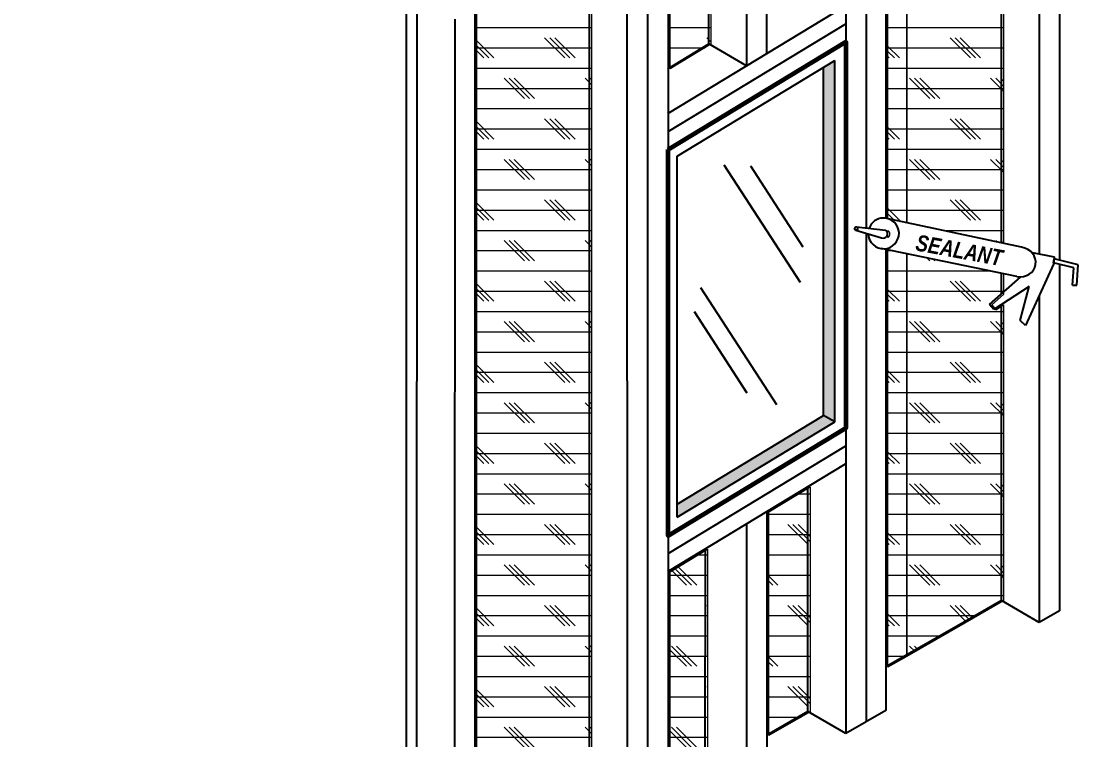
# Model space of a CAD drawing. Header units: inches. Extents: x -22 to 84, y -21 to 19.
# Drawn here: x 41.24 to 47.86, y 7.06 to 11.48 of the extents above; entities that cross this region are included whole.
import ezdxf

# ---------------------------------------------------------------- set-up
doc = ezdxf.new("R2010")
doc.units = ezdxf.units.IN
doc.header["$MEASUREMENT"] = 0
for name, color, linetype, lineweight in [('.ATI-HATCH', 7, 'Continuous', 0), ('G-ANNO-TTLB', 7, 'Continuous', 0), ('T', 7, 'Continuous', 0), ('TYVEK', 7, 'Continuous', 0), ('X-REF - TRACED', 7, 'Continuous', 0)]:
    doc.layers.add(name, color=color, linetype=linetype, lineweight=lineweight)

# ---------------------------------------------------------------- blocks, each defined once
blk = doc.blocks.new('Block_282')
at = {"layer": '.ATI-HATCH'}
for points, knots in [([(46.6969, 10.2432), (46.6969, 10.2432), (47.293, 10.1153), (47.293, 10.1153), (47.293, 10.1153), (47.2954, 13.6972), (47.2954, 13.6972), (47.2954, 13.6972), (46.699, 13.3551), (46.699, 13.3551), (46.699, 13.3551), (46.6969, 10.2432), (46.6969, 10.2432)], [0, 0, 0, 0, 1, 1, 1, 2, 2, 2, 3, 3, 3, 4, 4, 4, 4]), ([(45.4884, 11.3426), (45.4884, 11.3426), (45.489, 12.6612), (45.489, 12.6612), (45.489, 12.6612), (45.0052, 12.3837), (45.0052, 12.3837), (45.0052, 12.3837), (45.2384, 12.2487), (45.2384, 12.2487), (45.2384, 12.2487), (45.2384, 11.1911), (45.2384, 11.1911), (45.2384, 11.1911), (45.4884, 11.3426), (45.4884, 11.3426)], [0, 0, 0, 0, 1, 1, 1, 2, 2, 2, 3, 3, 3, 4, 4, 4, 5, 5, 5, 5]), ([(44.7522, 12.2386), (44.7522, 12.2386), (43.8148, 11.701), (43.8148, 11.701), (43.8148, 11.701), (44.0481, 11.566), (44.0481, 11.566), (44.0481, 11.566), (44.0455, 11.5645), (44.0455, 11.5645), (44.0455, 11.5645), (44.0455, 6.0486), (44.0455, 6.0486), (44.0455, 6.0486), (44.642, 6.3906), (44.642, 6.3906), (44.642, 6.3906), (44.7522, 6.4539), (44.7522, 6.4539), (44.7522, 6.4539), (44.7522, 12.2386), (44.7522, 12.2386)], [0, 0, 0, 0, 1, 1, 1, 2, 2, 2, 3, 3, 3, 4, 4, 4, 5, 5, 5, 6, 6, 6, 7, 7, 7, 7]), ([(47.2929, 9.736), (47.2929, 9.736), (47.2457, 9.7057), (47.2457, 9.7057), (47.2457, 9.7057), (47.2203, 9.7349), (47.2203, 9.7349), (47.2203, 9.7349), (47.2929, 9.7993), (47.2929, 9.7993), (47.2929, 9.7993), (47.2929, 9.9271), (47.2929, 9.9271), (47.2929, 9.9271), (46.6967, 10.0503), (46.6967, 10.0503), (46.6967, 10.0503), (46.6964, 9.5572), (46.6964, 9.5572), (46.6964, 9.5572), (46.6964, 7.5689), (46.6964, 7.5689), (46.6964, 7.5689), (47.0547, 7.7744), (47.0547, 7.7744), (47.0547, 7.7744), (47.2929, 7.911), (47.2929, 7.911), (47.2929, 7.911), (47.2929, 9.736), (47.2929, 9.736)], [0, 0, 0, 0, 1, 1, 1, 2, 2, 2, 3, 3, 3, 4, 4, 4, 5, 5, 5, 6, 6, 6, 7, 7, 7, 8, 8, 8, 9, 9, 9, 10, 10, 10, 10]), ([(45.8455, 8.4589), (45.8455, 8.4589), (45.8455, 7.0809), (45.8455, 7.0809), (45.8455, 7.0809), (46.0999, 7.2268), (46.0999, 7.2268), (46.0999, 7.2268), (46.0999, 8.6131), (46.0999, 8.6131), (46.0999, 8.6131), (45.8455, 8.4589), (45.8455, 8.4589)], [0, 0, 0, 0, 1, 1, 1, 2, 2, 2, 3, 3, 3, 4, 4, 4, 4]), ([(45.4671, 6.8639), (45.4671, 6.8639), (45.4677, 8.2299), (45.4677, 8.2299), (45.4677, 8.2299), (45.2384, 8.091), (45.2384, 8.091), (45.2384, 8.091), (45.2384, 6.7327), (45.2384, 6.7327), (45.2384, 6.7327), (45.4671, 6.8639), (45.4671, 6.8639)], [0, 0, 0, 0, 1, 1, 1, 2, 2, 2, 3, 3, 3, 4, 4, 4, 4])]:
    blk.add_open_spline(points, degree=3, knots=knots, dxfattribs=at)
at = {"layer": '.ATI-HATCH', "color": 243, "lineweight": 0, "true_color": 0xcc667f}
for points in [[(44.0455, 11.4451), (44.0455, 11.4451), (44.7522, 11.4451), (44.7522, 11.4451)], [(45.2384, 11.4451), (45.2384, 11.4451), (45.4885, 11.4451), (45.4885, 11.4451)], [(46.6977, 11.4451), (46.6977, 11.4451), (47.2939, 11.4451), (47.2939, 11.4451)], [(44.1511, 11.2576), (44.1511, 11.2576), (44.0455, 11.3632), (44.0455, 11.3632)], [(44.1199, 11.2576), (44.1199, 11.2576), (44.0455, 11.332), (44.0455, 11.332)], [(44.5886, 11.2576), (44.5886, 11.2576), (44.4636, 11.3826), (44.4636, 11.3826)], [(44.6199, 11.2576), (44.6199, 11.2576), (44.4949, 11.3826), (44.4949, 11.3826)], [(44.6511, 11.2576), (44.6511, 11.2576), (44.5261, 11.3826), (44.5261, 11.3826)], [(45.4885, 11.3578), (45.4885, 11.3578), (45.4636, 11.3826), (45.4636, 11.3826)], [(47.0886, 11.2576), (47.0886, 11.2576), (46.9636, 11.3826), (46.9636, 11.3826)], [(47.1199, 11.2576), (47.1199, 11.2576), (46.9949, 11.3826), (46.9949, 11.3826)], [(47.1511, 11.2576), (47.1511, 11.2576), (47.0261, 11.3826), (47.0261, 11.3826)], [(44.0455, 11.3201), (44.0455, 11.3201), (44.7522, 11.3201), (44.7522, 11.3201)], [(44.0886, 11.2576), (44.0886, 11.2576), (44.0455, 11.3007), (44.0455, 11.3007)], [(45.2384, 11.3201), (45.2384, 11.3201), (45.4513, 11.3201), (45.4513, 11.3201)], [(46.6976, 11.3201), (46.6976, 11.3201), (47.2938, 11.3201), (47.2938, 11.3201)], [(44.0455, 11.1951), (44.0455, 11.1951), (44.7522, 11.1951), (44.7522, 11.1951)], [(45.2384, 11.1951), (45.2384, 11.1951), (45.2451, 11.1951), (45.2451, 11.1951)], [(46.6975, 11.1951), (46.6975, 11.1951), (47.2937, 11.1951), (47.2937, 11.1951)], [(44.3386, 11.0076), (44.3386, 11.0076), (44.2136, 11.1326), (44.2136, 11.1326)], [(44.3699, 11.0076), (44.3699, 11.0076), (44.2449, 11.1326), (44.2449, 11.1326)], [(44.4011, 11.0076), (44.4011, 11.0076), (44.2761, 11.1326), (44.2761, 11.1326)], [(44.7522, 11.094), (44.7522, 11.094), (44.7136, 11.1326), (44.7136, 11.1326)], [(44.7522, 11.1252), (44.7522, 11.1252), (44.7449, 11.1326), (44.7449, 11.1326)], [(46.8386, 11.0076), (46.8386, 11.0076), (46.7136, 11.1326), (46.7136, 11.1326)], [(46.8699, 11.0076), (46.8699, 11.0076), (46.7449, 11.1326), (46.7449, 11.1326)], [(46.9011, 11.0076), (46.9011, 11.0076), (46.7761, 11.1326), (46.7761, 11.1326)], [(47.2936, 11.0526), (47.2936, 11.0526), (47.2136, 11.1326), (47.2136, 11.1326)], [(47.2937, 11.0838), (47.2937, 11.0838), (47.2449, 11.1326), (47.2449, 11.1326)], [(47.2937, 11.115), (47.2937, 11.115), (47.2761, 11.1326), (47.2761, 11.1326)], [(44.0455, 11.0701), (44.0455, 11.0701), (44.7522, 11.0701), (44.7522, 11.0701)], [(46.6974, 11.0701), (46.6974, 11.0701), (47.2937, 11.0701), (47.2937, 11.0701)], [(44.0455, 10.9451), (44.0455, 10.9451), (44.7522, 10.9451), (44.7522, 10.9451)], [(46.6973, 10.9451), (46.6973, 10.9451), (47.2936, 10.9451), (47.2936, 10.9451)], [(44.1511, 10.7576), (44.1511, 10.7576), (44.0455, 10.8632), (44.0455, 10.8632)], [(44.5886, 10.7576), (44.5886, 10.7576), (44.4636, 10.8826), (44.4636, 10.8826)], [(44.6199, 10.7576), (44.6199, 10.7576), (44.4949, 10.8826), (44.4949, 10.8826)], [(44.6511, 10.7576), (44.6511, 10.7576), (44.5261, 10.8826), (44.5261, 10.8826)], [(47.0886, 10.7576), (47.0886, 10.7576), (46.9636, 10.8826), (46.9636, 10.8826)], [(47.1199, 10.7576), (47.1199, 10.7576), (46.9949, 10.8826), (46.9949, 10.8826)], [(47.1511, 10.7576), (47.1511, 10.7576), (47.0261, 10.8826), (47.0261, 10.8826)], [(44.1199, 10.7576), (44.1199, 10.7576), (44.0455, 10.832), (44.0455, 10.832)], [(44.0455, 10.8201), (44.0455, 10.8201), (44.7522, 10.8201), (44.7522, 10.8201)], [(44.0886, 10.7576), (44.0886, 10.7576), (44.0455, 10.8007), (44.0455, 10.8007)], [(46.6973, 10.8201), (46.6973, 10.8201), (47.2935, 10.8201), (47.2935, 10.8201)], [(44.0455, 10.6951), (44.0455, 10.6951), (44.7522, 10.6951), (44.7522, 10.6951)], [(46.6972, 10.6951), (46.6972, 10.6951), (47.2934, 10.6951), (47.2934, 10.6951)], [(44.3386, 10.5076), (44.3386, 10.5076), (44.2136, 10.6326), (44.2136, 10.6326)], [(44.3699, 10.5076), (44.3699, 10.5076), (44.2449, 10.6326), (44.2449, 10.6326)], [(44.4011, 10.5076), (44.4011, 10.5076), (44.2761, 10.6326), (44.2761, 10.6326)], [(44.7522, 10.594), (44.7522, 10.594), (44.7136, 10.6326), (44.7136, 10.6326)], [(44.7522, 10.6252), (44.7522, 10.6252), (44.7449, 10.6326), (44.7449, 10.6326)], [(46.8386, 10.5076), (46.8386, 10.5076), (46.7136, 10.6326), (46.7136, 10.6326)], [(46.8699, 10.5076), (46.8699, 10.5076), (46.7449, 10.6326), (46.7449, 10.6326)], [(46.9011, 10.5076), (46.9011, 10.5076), (46.7761, 10.6326), (46.7761, 10.6326)], [(47.2933, 10.5529), (47.2933, 10.5529), (47.2136, 10.6326), (47.2136, 10.6326)], [(47.2933, 10.5841), (47.2933, 10.5841), (47.2449, 10.6326), (47.2449, 10.6326)], [(47.2933, 10.6154), (47.2933, 10.6154), (47.2761, 10.6326), (47.2761, 10.6326)], [(44.0455, 10.5701), (44.0455, 10.5701), (44.7522, 10.5701), (44.7522, 10.5701)], [(46.6971, 10.5701), (46.6971, 10.5701), (47.2933, 10.5701), (47.2933, 10.5701)], [(44.0455, 10.4451), (44.0455, 10.4451), (44.7522, 10.4451), (44.7522, 10.4451)], [(46.697, 10.4451), (46.697, 10.4451), (47.2932, 10.4451), (47.2932, 10.4451)], [(44.1511, 10.2576), (44.1511, 10.2576), (44.0455, 10.3632), (44.0455, 10.3632)], [(44.1199, 10.2576), (44.1199, 10.2576), (44.0455, 10.332), (44.0455, 10.332)], [(44.5886, 10.2576), (44.5886, 10.2576), (44.4636, 10.3826), (44.4636, 10.3826)], [(44.6199, 10.2576), (44.6199, 10.2576), (44.4949, 10.3826), (44.4949, 10.3826)], [(44.6511, 10.2576), (44.6511, 10.2576), (44.5261, 10.3826), (44.5261, 10.3826)], [(47.0886, 10.2576), (47.0886, 10.2576), (46.9636, 10.3826), (46.9636, 10.3826)], [(47.1199, 10.2576), (47.1199, 10.2576), (46.9949, 10.3826), (46.9949, 10.3826)], [(47.1511, 10.2576), (47.1511, 10.2576), (47.0261, 10.3826), (47.0261, 10.3826)], [(44.0455, 10.3201), (44.0455, 10.3201), (44.7522, 10.3201), (44.7522, 10.3201)], [(44.0886, 10.2576), (44.0886, 10.2576), (44.0455, 10.3007), (44.0455, 10.3007)], [(46.6969, 10.3201), (46.6969, 10.3201), (47.2931, 10.3201), (47.2931, 10.3201)], [(44.0455, 10.1951), (44.0455, 10.1951), (44.7522, 10.1951), (44.7522, 10.1951)], [(44.3386, 10.0076), (44.3386, 10.0076), (44.2136, 10.1326), (44.2136, 10.1326)], [(44.3699, 10.0076), (44.3699, 10.0076), (44.2449, 10.1326), (44.2449, 10.1326)], [(44.4011, 10.0076), (44.4011, 10.0076), (44.2761, 10.1326), (44.2761, 10.1326)], [(44.7522, 10.094), (44.7522, 10.094), (44.7136, 10.1326), (44.7136, 10.1326)], [(44.7522, 10.1252), (44.7522, 10.1252), (44.7449, 10.1326), (44.7449, 10.1326)], [(46.9212, 10.1951), (46.9212, 10.1951), (47.2931, 10.1951), (47.2931, 10.1951)], [(47.2139, 10.1323), (47.2139, 10.1323), (47.2136, 10.1326), (47.2136, 10.1326)], [(47.2537, 10.1237), (47.2537, 10.1237), (47.2449, 10.1326), (47.2449, 10.1326)], [(47.293, 10.1157), (47.293, 10.1157), (47.2761, 10.1326), (47.2761, 10.1326)], [(44.0455, 10.0701), (44.0455, 10.0701), (44.7522, 10.0701), (44.7522, 10.0701)], [(46.8386, 10.0076), (46.8386, 10.0076), (46.8217, 10.0245), (46.8217, 10.0245)], [(46.8699, 10.0076), (46.8699, 10.0076), (46.8611, 10.0163), (46.8611, 10.0163)], [(46.9011, 10.0076), (46.9011, 10.0076), (46.9005, 10.0082), (46.9005, 10.0082)], [(44.0455, 9.9451), (44.0455, 9.9451), (44.7522, 9.9451), (44.7522, 9.9451)], [(46.6967, 9.9451), (46.6967, 9.9451), (47.2058, 9.9451), (47.2058, 9.9451)], [(44.5886, 9.7576), (44.5886, 9.7576), (44.4636, 9.8826), (44.4636, 9.8826)], [(44.6199, 9.7576), (44.6199, 9.7576), (44.4949, 9.8826), (44.4949, 9.8826)], [(44.6511, 9.7576), (44.6511, 9.7576), (44.5261, 9.8826), (44.5261, 9.8826)], [(47.0886, 9.7576), (47.0886, 9.7576), (46.9636, 9.8826), (46.9636, 9.8826)], [(47.1199, 9.7576), (47.1199, 9.7576), (46.9949, 9.8826), (46.9949, 9.8826)], [(47.1511, 9.7576), (47.1511, 9.7576), (47.0261, 9.8826), (47.0261, 9.8826)], [(44.1511, 9.7576), (44.1511, 9.7576), (44.0455, 9.8632), (44.0455, 9.8632)], [(44.1199, 9.7576), (44.1199, 9.7576), (44.0455, 9.832), (44.0455, 9.832)], [(44.0455, 9.8201), (44.0455, 9.8201), (44.7522, 9.8201), (44.7522, 9.8201)], [(46.6966, 9.8201), (46.6966, 9.8201), (47.2929, 9.8201), (47.2929, 9.8201)], [(44.0886, 9.7576), (44.0886, 9.7576), (44.0455, 9.8007), (44.0455, 9.8007)], [(44.0455, 9.6951), (44.0455, 9.6951), (44.7522, 9.6951), (44.7522, 9.6951)], [(46.6965, 9.6951), (46.6965, 9.6951), (47.2929, 9.6951), (47.2929, 9.6951)], [(44.3386, 9.5076), (44.3386, 9.5076), (44.2136, 9.6326), (44.2136, 9.6326)], [(44.3699, 9.5076), (44.3699, 9.5076), (44.2449, 9.6326), (44.2449, 9.6326)], [(44.4011, 9.5076), (44.4011, 9.5076), (44.2761, 9.6326), (44.2761, 9.6326)], [(44.7522, 9.594), (44.7522, 9.594), (44.7136, 9.6326), (44.7136, 9.6326)], [(44.7522, 9.6252), (44.7522, 9.6252), (44.7449, 9.6326), (44.7449, 9.6326)], [(46.8386, 9.5076), (46.8386, 9.5076), (46.7136, 9.6326), (46.7136, 9.6326)], [(46.8699, 9.5076), (46.8699, 9.5076), (46.7449, 9.6326), (46.7449, 9.6326)], [(46.9011, 9.5076), (46.9011, 9.5076), (46.7761, 9.6326), (46.7761, 9.6326)], [(47.2929, 9.5534), (47.2929, 9.5534), (47.2136, 9.6326), (47.2136, 9.6326)], [(47.2929, 9.5846), (47.2929, 9.5846), (47.2449, 9.6326), (47.2449, 9.6326)], [(47.2929, 9.6159), (47.2929, 9.6159), (47.2761, 9.6326), (47.2761, 9.6326)], [(44.0455, 9.5701), (44.0455, 9.5701), (44.7522, 9.5701), (44.7522, 9.5701)], [(46.6964, 9.5701), (46.6964, 9.5701), (47.2929, 9.5701), (47.2929, 9.5701)], [(44.0455, 9.4451), (44.0455, 9.4451), (44.7522, 9.4451), (44.7522, 9.4451)], [(46.6964, 9.4451), (46.6964, 9.4451), (47.2929, 9.4451), (47.2929, 9.4451)], [(44.1511, 9.2576), (44.1511, 9.2576), (44.0455, 9.3632), (44.0455, 9.3632)], [(44.5886, 9.2576), (44.5886, 9.2576), (44.4636, 9.3826), (44.4636, 9.3826)], [(44.6199, 9.2576), (44.6199, 9.2576), (44.4949, 9.3826), (44.4949, 9.3826)], [(44.6511, 9.2576), (44.6511, 9.2576), (44.5261, 9.3826), (44.5261, 9.3826)], [(47.0886, 9.2576), (47.0886, 9.2576), (46.9636, 9.3826), (46.9636, 9.3826)], [(47.1199, 9.2576), (47.1199, 9.2576), (46.9949, 9.3826), (46.9949, 9.3826)], [(47.1511, 9.2576), (47.1511, 9.2576), (47.0261, 9.3826), (47.0261, 9.3826)], [(44.1199, 9.2576), (44.1199, 9.2576), (44.0455, 9.332), (44.0455, 9.332)], [(44.0455, 9.3201), (44.0455, 9.3201), (44.7522, 9.3201), (44.7522, 9.3201)], [(44.0886, 9.2576), (44.0886, 9.2576), (44.0455, 9.3007), (44.0455, 9.3007)], [(46.6964, 9.3201), (46.6964, 9.3201), (47.2929, 9.3201), (47.2929, 9.3201)], [(44.0455, 9.1951), (44.0455, 9.1951), (44.7522, 9.1951), (44.7522, 9.1951)], [(46.6964, 9.1951), (46.6964, 9.1951), (47.2929, 9.1951), (47.2929, 9.1951)], [(44.3386, 9.0076), (44.3386, 9.0076), (44.2136, 9.1326), (44.2136, 9.1326)], [(44.3699, 9.0076), (44.3699, 9.0076), (44.2449, 9.1326), (44.2449, 9.1326)], [(44.4011, 9.0076), (44.4011, 9.0076), (44.2761, 9.1326), (44.2761, 9.1326)], [(44.7522, 9.094), (44.7522, 9.094), (44.7136, 9.1326), (44.7136, 9.1326)], [(44.7522, 9.1252), (44.7522, 9.1252), (44.7449, 9.1326), (44.7449, 9.1326)], [(46.8386, 9.0076), (46.8386, 9.0076), (46.7136, 9.1326), (46.7136, 9.1326)], [(46.8699, 9.0076), (46.8699, 9.0076), (46.7449, 9.1326), (46.7449, 9.1326)], [(46.9011, 9.0076), (46.9011, 9.0076), (46.7761, 9.1326), (46.7761, 9.1326)], [(47.2929, 9.0534), (47.2929, 9.0534), (47.2136, 9.1326), (47.2136, 9.1326)], [(47.2929, 9.0846), (47.2929, 9.0846), (47.2449, 9.1326), (47.2449, 9.1326)], [(47.2929, 9.1159), (47.2929, 9.1159), (47.2761, 9.1326), (47.2761, 9.1326)], [(44.0455, 9.0701), (44.0455, 9.0701), (44.7522, 9.0701), (44.7522, 9.0701)], [(46.6964, 9.0701), (46.6964, 9.0701), (47.2929, 9.0701), (47.2929, 9.0701)], [(44.0455, 8.9451), (44.0455, 8.9451), (44.7522, 8.9451), (44.7522, 8.9451)], [(46.6964, 8.9451), (46.6964, 8.9451), (47.2929, 8.9451), (47.2929, 8.9451)], [(44.5886, 8.7576), (44.5886, 8.7576), (44.4636, 8.8826), (44.4636, 8.8826)], [(44.6199, 8.7576), (44.6199, 8.7576), (44.4949, 8.8826), (44.4949, 8.8826)], [(44.6511, 8.7576), (44.6511, 8.7576), (44.5261, 8.8826), (44.5261, 8.8826)], [(47.0886, 8.7576), (47.0886, 8.7576), (46.9636, 8.8826), (46.9636, 8.8826)], [(47.1199, 8.7576), (47.1199, 8.7576), (46.9949, 8.8826), (46.9949, 8.8826)], [(47.1511, 8.7576), (47.1511, 8.7576), (47.0261, 8.8826), (47.0261, 8.8826)], [(44.1511, 8.7576), (44.1511, 8.7576), (44.0455, 8.8632), (44.0455, 8.8632)], [(44.1199, 8.7576), (44.1199, 8.7576), (44.0455, 8.832), (44.0455, 8.832)], [(44.0455, 8.8201), (44.0455, 8.8201), (44.7522, 8.8201), (44.7522, 8.8201)], [(46.6964, 8.8201), (46.6964, 8.8201), (47.2929, 8.8201), (47.2929, 8.8201)], [(44.0886, 8.7576), (44.0886, 8.7576), (44.0455, 8.8007), (44.0455, 8.8007)], [(44.0455, 8.6951), (44.0455, 8.6951), (44.7522, 8.6951), (44.7522, 8.6951)], [(46.6964, 8.6951), (46.6964, 8.6951), (47.2929, 8.6951), (47.2929, 8.6951)], [(44.3386, 8.5076), (44.3386, 8.5076), (44.2136, 8.6326), (44.2136, 8.6326)], [(44.3699, 8.5076), (44.3699, 8.5076), (44.2449, 8.6326), (44.2449, 8.6326)], [(44.4011, 8.5076), (44.4011, 8.5076), (44.2761, 8.6326), (44.2761, 8.6326)], [(44.7522, 8.594), (44.7522, 8.594), (44.7136, 8.6326), (44.7136, 8.6326)], [(44.7522, 8.6252), (44.7522, 8.6252), (44.7449, 8.6326), (44.7449, 8.6326)], [(46.8386, 8.5076), (46.8386, 8.5076), (46.7136, 8.6326), (46.7136, 8.6326)], [(46.8699, 8.5076), (46.8699, 8.5076), (46.7449, 8.6326), (46.7449, 8.6326)], [(46.9011, 8.5076), (46.9011, 8.5076), (46.7761, 8.6326), (46.7761, 8.6326)], [(47.2929, 8.5534), (47.2929, 8.5534), (47.2136, 8.6326), (47.2136, 8.6326)], [(47.2929, 8.5846), (47.2929, 8.5846), (47.2449, 8.6326), (47.2449, 8.6326)], [(47.2929, 8.6159), (47.2929, 8.6159), (47.2761, 8.6326), (47.2761, 8.6326)], [(44.0455, 8.5701), (44.0455, 8.5701), (44.7522, 8.5701), (44.7522, 8.5701)], [(46.029, 8.5701), (46.029, 8.5701), (46.0999, 8.5701), (46.0999, 8.5701)], [(46.6964, 8.5701), (46.6964, 8.5701), (47.2929, 8.5701), (47.2929, 8.5701)], [(44.0455, 8.4451), (44.0455, 8.4451), (44.7522, 8.4451), (44.7522, 8.4451)], [(45.8455, 8.4451), (45.8455, 8.4451), (46.0999, 8.4451), (46.0999, 8.4451)], [(46.6964, 8.4451), (46.6964, 8.4451), (47.2929, 8.4451), (47.2929, 8.4451)], [(44.1511, 8.2576), (44.1511, 8.2576), (44.0455, 8.3632), (44.0455, 8.3632)], [(44.5886, 8.2576), (44.5886, 8.2576), (44.4636, 8.3826), (44.4636, 8.3826)], [(44.6199, 8.2576), (44.6199, 8.2576), (44.4949, 8.3826), (44.4949, 8.3826)], [(44.6511, 8.2576), (44.6511, 8.2576), (44.5261, 8.3826), (44.5261, 8.3826)], [(46.0886, 8.2576), (46.0886, 8.2576), (45.9636, 8.3826), (45.9636, 8.3826)], [(46.0999, 8.2775), (46.0999, 8.2775), (45.9949, 8.3826), (45.9949, 8.3826)], [(46.0999, 8.3088), (46.0999, 8.3088), (46.0261, 8.3826), (46.0261, 8.3826)], [(47.0886, 8.2576), (47.0886, 8.2576), (46.9636, 8.3826), (46.9636, 8.3826)], [(47.1199, 8.2576), (47.1199, 8.2576), (46.9949, 8.3826), (46.9949, 8.3826)], [(47.1511, 8.2576), (47.1511, 8.2576), (47.0261, 8.3826), (47.0261, 8.3826)], [(44.1199, 8.2576), (44.1199, 8.2576), (44.0455, 8.332), (44.0455, 8.332)], [(44.0455, 8.3201), (44.0455, 8.3201), (44.7522, 8.3201), (44.7522, 8.3201)], [(44.0886, 8.2576), (44.0886, 8.2576), (44.0455, 8.3007), (44.0455, 8.3007)], [(45.8455, 8.3201), (45.8455, 8.3201), (46.0999, 8.3201), (46.0999, 8.3201)], [(46.6964, 8.3201), (46.6964, 8.3201), (47.2929, 8.3201), (47.2929, 8.3201)], [(44.0455, 8.1951), (44.0455, 8.1951), (44.7522, 8.1951), (44.7522, 8.1951)], [(45.4102, 8.1951), (45.4102, 8.1951), (45.4677, 8.1951), (45.4677, 8.1951)], [(45.8455, 8.1951), (45.8455, 8.1951), (46.0999, 8.1951), (46.0999, 8.1951)], [(46.6964, 8.1951), (46.6964, 8.1951), (47.2929, 8.1951), (47.2929, 8.1951)], [(44.3386, 8.0076), (44.3386, 8.0076), (44.2136, 8.1326), (44.2136, 8.1326)], [(44.3699, 8.0076), (44.3699, 8.0076), (44.2449, 8.1326), (44.2449, 8.1326)], [(44.4011, 8.0076), (44.4011, 8.0076), (44.2761, 8.1326), (44.2761, 8.1326)], [(44.7522, 8.094), (44.7522, 8.094), (44.7136, 8.1326), (44.7136, 8.1326)], [(44.7522, 8.1252), (44.7522, 8.1252), (44.7449, 8.1326), (44.7449, 8.1326)], [(45.3386, 8.0076), (45.3386, 8.0076), (45.2489, 8.0973), (45.2489, 8.0973)], [(45.3699, 8.0076), (45.3699, 8.0076), (45.2684, 8.1091), (45.2684, 8.1091)], [(45.4011, 8.0076), (45.4011, 8.0076), (45.2878, 8.1209), (45.2878, 8.1209)], [(46.8386, 8.0076), (46.8386, 8.0076), (46.7136, 8.1326), (46.7136, 8.1326)], [(46.8699, 8.0076), (46.8699, 8.0076), (46.7449, 8.1326), (46.7449, 8.1326)], [(46.9011, 8.0076), (46.9011, 8.0076), (46.7761, 8.1326), (46.7761, 8.1326)], [(47.2929, 8.0534), (47.2929, 8.0534), (47.2136, 8.1326), (47.2136, 8.1326)], [(47.2929, 8.0846), (47.2929, 8.0846), (47.2449, 8.1326), (47.2449, 8.1326)], [(47.2929, 8.1159), (47.2929, 8.1159), (47.2761, 8.1326), (47.2761, 8.1326)], [(44.0455, 8.0701), (44.0455, 8.0701), (44.7522, 8.0701), (44.7522, 8.0701)], [(45.2384, 8.0701), (45.2384, 8.0701), (45.4677, 8.0701), (45.4677, 8.0701)], [(45.8455, 8.0701), (45.8455, 8.0701), (46.0999, 8.0701), (46.0999, 8.0701)], [(45.9011, 8.0076), (45.9011, 8.0076), (45.8455, 8.0632), (45.8455, 8.0632)], [(45.8699, 8.0076), (45.8699, 8.0076), (45.8455, 8.032), (45.8455, 8.032)], [(46.6964, 8.0701), (46.6964, 8.0701), (47.2929, 8.0701), (47.2929, 8.0701)], [(44.0455, 7.9451), (44.0455, 7.9451), (44.7522, 7.9451), (44.7522, 7.9451)], [(44.5886, 7.7576), (44.5886, 7.7576), (44.4636, 7.8826), (44.4636, 7.8826)], [(44.6199, 7.7576), (44.6199, 7.7576), (44.4949, 7.8826), (44.4949, 7.8826)], [(44.6511, 7.7576), (44.6511, 7.7576), (44.5261, 7.8826), (44.5261, 7.8826)], [(45.2384, 7.9451), (45.2384, 7.9451), (45.4676, 7.9451), (45.4676, 7.9451)], [(45.4676, 7.8786), (45.4676, 7.8786), (45.4636, 7.8826), (45.4636, 7.8826)], [(45.8455, 7.9451), (45.8455, 7.9451), (46.0999, 7.9451), (46.0999, 7.9451)], [(46.0886, 7.7576), (46.0886, 7.7576), (45.9636, 7.8826), (45.9636, 7.8826)], [(46.0999, 7.7775), (46.0999, 7.7775), (45.9949, 7.8826), (45.9949, 7.8826)], [(46.0999, 7.8088), (46.0999, 7.8088), (46.0261, 7.8826), (46.0261, 7.8826)], [(46.6964, 7.9451), (46.6964, 7.9451), (47.2929, 7.9451), (47.2929, 7.9451)], [(47.0656, 7.7806), (47.0656, 7.7806), (46.9636, 7.8826), (46.9636, 7.8826)], [(47.0855, 7.792), (47.0855, 7.792), (46.9949, 7.8826), (46.9949, 7.8826)], [(47.1053, 7.8034), (47.1053, 7.8034), (47.0261, 7.8826), (47.0261, 7.8826)], [(44.1511, 7.7576), (44.1511, 7.7576), (44.0455, 7.8632), (44.0455, 7.8632)], [(44.1199, 7.7576), (44.1199, 7.7576), (44.0455, 7.832), (44.0455, 7.832)], [(44.0455, 7.8201), (44.0455, 7.8201), (44.7522, 7.8201), (44.7522, 7.8201)], [(45.2384, 7.8201), (45.2384, 7.8201), (45.4675, 7.8201), (45.4675, 7.8201)], [(45.8455, 7.8201), (45.8455, 7.8201), (46.0999, 7.8201), (46.0999, 7.8201)], [(46.6964, 7.8201), (46.6964, 7.8201), (47.1344, 7.8201), (47.1344, 7.8201)], [(44.0886, 7.7576), (44.0886, 7.7576), (44.0455, 7.8007), (44.0455, 7.8007)], [(44.0455, 7.6951), (44.0455, 7.6951), (44.7522, 7.6951), (44.7522, 7.6951)], [(45.2384, 7.6951), (45.2384, 7.6951), (45.4675, 7.6951), (45.4675, 7.6951)], [(45.8455, 7.6951), (45.8455, 7.6951), (46.0999, 7.6951), (46.0999, 7.6951)], [(46.6964, 7.6951), (46.6964, 7.6951), (46.9164, 7.6951), (46.9164, 7.6951)], [(44.3386, 7.5076), (44.3386, 7.5076), (44.2136, 7.6326), (44.2136, 7.6326)], [(44.3699, 7.5076), (44.3699, 7.5076), (44.2449, 7.6326), (44.2449, 7.6326)], [(44.4011, 7.5076), (44.4011, 7.5076), (44.2761, 7.6326), (44.2761, 7.6326)], [(44.7522, 7.594), (44.7522, 7.594), (44.7136, 7.6326), (44.7136, 7.6326)], [(44.7522, 7.6252), (44.7522, 7.6252), (44.7449, 7.6326), (44.7449, 7.6326)], [(45.3699, 7.5076), (45.3699, 7.5076), (45.2449, 7.6326), (45.2449, 7.6326)], [(45.4011, 7.5076), (45.4011, 7.5076), (45.2761, 7.6326), (45.2761, 7.6326)], [(46.7478, 7.5984), (46.7478, 7.5984), (46.7136, 7.6326), (46.7136, 7.6326)], [(46.7677, 7.6098), (46.7677, 7.6098), (46.7449, 7.6326), (46.7449, 7.6326)], [(46.7876, 7.6212), (46.7876, 7.6212), (46.7761, 7.6326), (46.7761, 7.6326)], [(44.0455, 7.5701), (44.0455, 7.5701), (44.7522, 7.5701), (44.7522, 7.5701)], [(45.3386, 7.5076), (45.3386, 7.5076), (45.2384, 7.6078), (45.2384, 7.6078)], [(45.2384, 7.5701), (45.2384, 7.5701), (45.4674, 7.5701), (45.4674, 7.5701)], [(45.8455, 7.5701), (45.8455, 7.5701), (46.0999, 7.5701), (46.0999, 7.5701)], [(45.9011, 7.5076), (45.9011, 7.5076), (45.8455, 7.5632), (45.8455, 7.5632)], [(46.6964, 7.5701), (46.6964, 7.5701), (46.6985, 7.5701), (46.6985, 7.5701)], [(45.8699, 7.5076), (45.8699, 7.5076), (45.8455, 7.532), (45.8455, 7.532)], [(44.0455, 7.4451), (44.0455, 7.4451), (44.7522, 7.4451), (44.7522, 7.4451)], [(45.2384, 7.4451), (45.2384, 7.4451), (45.4674, 7.4451), (45.4674, 7.4451)], [(45.8455, 7.4451), (45.8455, 7.4451), (46.0999, 7.4451), (46.0999, 7.4451)], [(44.1511, 7.2576), (44.1511, 7.2576), (44.0455, 7.3632), (44.0455, 7.3632)], [(44.5886, 7.2576), (44.5886, 7.2576), (44.4636, 7.3826), (44.4636, 7.3826)], [(44.6199, 7.2576), (44.6199, 7.2576), (44.4949, 7.3826), (44.4949, 7.3826)], [(44.6511, 7.2576), (44.6511, 7.2576), (44.5261, 7.3826), (44.5261, 7.3826)], [(45.4673, 7.3789), (45.4673, 7.3789), (45.4636, 7.3826), (45.4636, 7.3826)], [(46.0886, 7.2576), (46.0886, 7.2576), (45.9636, 7.3826), (45.9636, 7.3826)], [(46.0999, 7.2775), (46.0999, 7.2775), (45.9949, 7.3826), (45.9949, 7.3826)], [(46.0999, 7.3088), (46.0999, 7.3088), (46.0261, 7.3826), (46.0261, 7.3826)], [(44.1199, 7.2576), (44.1199, 7.2576), (44.0455, 7.332), (44.0455, 7.332)], [(44.0455, 7.3201), (44.0455, 7.3201), (44.7522, 7.3201), (44.7522, 7.3201)], [(44.0886, 7.2576), (44.0886, 7.2576), (44.0455, 7.3007), (44.0455, 7.3007)], [(45.2384, 7.3201), (45.2384, 7.3201), (45.4673, 7.3201), (45.4673, 7.3201)], [(45.8455, 7.3201), (45.8455, 7.3201), (46.0999, 7.3201), (46.0999, 7.3201)], [(44.0455, 7.1951), (44.0455, 7.1951), (44.7522, 7.1951), (44.7522, 7.1951)], [(45.2384, 7.1951), (45.2384, 7.1951), (45.4673, 7.1951), (45.4673, 7.1951)], [(45.8455, 7.1951), (45.8455, 7.1951), (46.0446, 7.1951), (46.0446, 7.1951)], [(44.3386, 7.0076), (44.3386, 7.0076), (44.2136, 7.1326), (44.2136, 7.1326)], [(44.3699, 7.0076), (44.3699, 7.0076), (44.2449, 7.1326), (44.2449, 7.1326)], [(44.4011, 7.0076), (44.4011, 7.0076), (44.2761, 7.1326), (44.2761, 7.1326)], [(44.7522, 7.094), (44.7522, 7.094), (44.7136, 7.1326), (44.7136, 7.1326)], [(44.7522, 7.1252), (44.7522, 7.1252), (44.7449, 7.1326), (44.7449, 7.1326)], [(45.3386, 7.0076), (45.3386, 7.0076), (45.2384, 7.1078), (45.2384, 7.1078)], [(45.3699, 7.0076), (45.3699, 7.0076), (45.2449, 7.1326), (45.2449, 7.1326)], [(45.4011, 7.0076), (45.4011, 7.0076), (45.2761, 7.1326), (45.2761, 7.1326)], [(44.0455, 7.0701), (44.0455, 7.0701), (44.7522, 7.0701), (44.7522, 7.0701)], [(45.2384, 7.0701), (45.2384, 7.0701), (45.4672, 7.0701), (45.4672, 7.0701)]]:
    blk.add_open_spline(points, degree=3, dxfattribs=at)
blk = doc.blocks.new('Block_283')
at = {"layer": '.ATI-HATCH'}
for points, knots in [([(46.5864, 10.2669), (46.5864, 10.2669), (46.6969, 10.2432), (46.6969, 10.2432), (46.6969, 10.2432), (46.699, 13.3551), (46.699, 13.3551), (46.699, 13.3551), (46.35, 13.155), (46.35, 13.155), (46.35, 13.155), (46.5804, 13.0187), (46.5804, 13.0187), (46.5804, 13.0187), (46.5806, 13.0188), (46.5806, 13.0188), (46.5806, 13.0188), (46.5799, 10.268), (46.5799, 10.268), (46.5821, 10.2677), (46.5843, 10.2673), (46.5864, 10.2669)], [0, 0, 0, 0, 1, 1, 1, 2, 2, 2, 3, 3, 3, 4, 4, 4, 5, 5, 5, 6, 6, 6, 7, 7, 7, 7]), ([(46.58, 10.1502), (46.58, 10.1502), (46.5814, 10.1514), (46.5814, 10.1514), (46.5814, 10.1514), (46.5822, 10.1522), (46.5822, 10.1522), (46.5822, 10.1522), (46.5829, 10.1529), (46.5829, 10.1529), (46.5829, 10.1529), (46.5836, 10.1537), (46.5836, 10.1537), (46.5836, 10.1537), (46.5843, 10.1546), (46.5843, 10.1546), (46.5843, 10.1546), (46.585, 10.1554), (46.585, 10.1554), (46.585, 10.1554), (46.5856, 10.1563), (46.5856, 10.1563), (46.5856, 10.1563), (46.5862, 10.1572), (46.5862, 10.1572), (46.5862, 10.1572), (46.5868, 10.1581), (46.5868, 10.1581), (46.5868, 10.1581), (46.5873, 10.1591), (46.5873, 10.1591), (46.5873, 10.1591), (46.5878, 10.1601), (46.5878, 10.1601), (46.5878, 10.1601), (46.5883, 10.161), (46.5883, 10.161), (46.5883, 10.161), (46.5887, 10.162), (46.5887, 10.162), (46.5887, 10.162), (46.5891, 10.1631), (46.5891, 10.1631), (46.5891, 10.1631), (46.5894, 10.1641), (46.5894, 10.1641), (46.5894, 10.1641), (46.5897, 10.1651), (46.5897, 10.1651), (46.5897, 10.1651), (46.59, 10.1662), (46.59, 10.1662), (46.59, 10.1662), (46.5902, 10.1672), (46.5902, 10.1672), (46.5902, 10.1672), (46.5904, 10.1683), (46.5904, 10.1683), (46.5904, 10.1683), (46.5906, 10.1694), (46.5906, 10.1694), (46.5906, 10.1694), (46.5907, 10.1704), (46.5907, 10.1704), (46.5907, 10.1704), (46.5908, 10.1715), (46.5908, 10.1715), (46.5908, 10.1715), (46.5908, 10.1726), (46.5908, 10.1726), (46.5908, 10.1726), (46.5908, 10.1736), (46.5908, 10.1736), (46.5908, 10.1736), (46.5907, 10.1747), (46.5907, 10.1747), (46.5907, 10.1747), (46.5906, 10.1757), (46.5906, 10.1757), (46.5906, 10.1757), (46.5905, 10.1768), (46.5905, 10.1768), (46.5905, 10.1768), (46.5903, 10.1778), (46.5903, 10.1778), (46.5903, 10.1778), (46.5901, 10.1788), (46.5901, 10.1788), (46.5901, 10.1788), (46.5898, 10.1798), (46.5898, 10.1798), (46.5898, 10.1798), (46.5895, 10.1808), (46.5895, 10.1808), (46.5895, 10.1808), (46.5892, 10.1818), (46.5892, 10.1818), (46.5892, 10.1818), (46.5887, 10.1832), (46.5887, 10.1832), (46.5887, 10.1832), (46.5878, 10.185), (46.5878, 10.185), (46.5878, 10.185), (46.5867, 10.1868), (46.5867, 10.1868), (46.5867, 10.1868), (46.5855, 10.1884), (46.5855, 10.1884), (46.5855, 10.1884), (46.5842, 10.1899), (46.5842, 10.1899), (46.5842, 10.1899), (46.5828, 10.1913), (46.5828, 10.1913), (46.5828, 10.1913), (46.5813, 10.1925), (46.5813, 10.1925), (46.5813, 10.1925), (46.58, 10.1934), (46.58, 10.1934), (46.58, 10.1934), (46.58, 10.1502), (46.58, 10.1502)], [0, 0, 0, 0, 1, 1, 1, 2, 2, 2, 3, 3, 3, 4, 4, 4, 5, 5, 5, 6, 6, 6, 7, 7, 7, 8, 8, 8, 9, 9, 9, 10, 10, 10, 11, 11, 11, 12, 12, 12, 13, 13, 13, 14, 14, 14, 15, 15, 15, 16, 16, 16, 17, 17, 17, 18, 18, 18, 19, 19, 19, 20, 20, 20, 21, 21, 21, 22, 22, 22, 23, 23, 23, 24, 24, 24, 25, 25, 25, 26, 26, 26, 27, 27, 27, 28, 28, 28, 29, 29, 29, 30, 30, 30, 31, 31, 31, 32, 32, 32, 33, 33, 33, 34, 34, 34, 35, 35, 35, 36, 36, 36, 37, 37, 37, 38, 38, 38, 39, 39, 39, 40, 40, 40, 41, 41, 41, 41]), ([(46.6967, 10.0503), (46.6967, 10.0503), (46.58, 10.0745), (46.58, 10.0745), (46.58, 10.0745), (46.5806, 7.5025), (46.5806, 7.5025), (46.5806, 7.5025), (46.6964, 7.5689), (46.6964, 7.5689), (46.6964, 7.5689), (46.6964, 9.5572), (46.6964, 9.5572), (46.6964, 9.5572), (46.6967, 10.0503), (46.6967, 10.0503)], [0, 0, 0, 0, 1, 1, 1, 2, 2, 2, 3, 3, 3, 4, 4, 4, 5, 5, 5, 5])]:
    blk.add_open_spline(points, degree=3, knots=knots, dxfattribs=at)
at = {"layer": '.ATI-HATCH', "color": 243, "lineweight": 0, "true_color": 0xcc667f}
for points in [[(46.6379, 13.3201), (46.6379, 13.3201), (46.699, 13.3201), (46.699, 13.3201)], [(46.5886, 13.2576), (46.5886, 13.2576), (46.5669, 13.2793), (46.5669, 13.2793)], [(46.6199, 13.2576), (46.6199, 13.2576), (46.5867, 13.2907), (46.5867, 13.2907)], [(46.6511, 13.2576), (46.6511, 13.2576), (46.6066, 13.3021), (46.6066, 13.3021)], [(46.4199, 13.1951), (46.4199, 13.1951), (46.6989, 13.1951), (46.6989, 13.1951)], [(46.4935, 13.0701), (46.4935, 13.0701), (46.6988, 13.0701), (46.6988, 13.0701)], [(46.5806, 12.9451), (46.5806, 12.9451), (46.6987, 12.9451), (46.6987, 12.9451)], [(46.6511, 12.7576), (46.6511, 12.7576), (46.5806, 12.8281), (46.5806, 12.8281)], [(46.5806, 12.8201), (46.5806, 12.8201), (46.6986, 12.8201), (46.6986, 12.8201)], [(46.6199, 12.7576), (46.6199, 12.7576), (46.5806, 12.7969), (46.5806, 12.7969)], [(46.5886, 12.7576), (46.5886, 12.7576), (46.5806, 12.7656), (46.5806, 12.7656)], [(46.5806, 12.6951), (46.5806, 12.6951), (46.6985, 12.6951), (46.6985, 12.6951)], [(46.5805, 12.5701), (46.5805, 12.5701), (46.6984, 12.5701), (46.6984, 12.5701)], [(46.5805, 12.4451), (46.5805, 12.4451), (46.6984, 12.4451), (46.6984, 12.4451)], [(46.6511, 12.2576), (46.6511, 12.2576), (46.5805, 12.3283), (46.5805, 12.3283)], [(46.5805, 12.3201), (46.5805, 12.3201), (46.6983, 12.3201), (46.6983, 12.3201)], [(46.5886, 12.2576), (46.5886, 12.2576), (46.5804, 12.2658), (46.5804, 12.2658)], [(46.6199, 12.2576), (46.6199, 12.2576), (46.5805, 12.297), (46.5805, 12.297)], [(46.5804, 12.1951), (46.5804, 12.1951), (46.6982, 12.1951), (46.6982, 12.1951)], [(46.5804, 12.0701), (46.5804, 12.0701), (46.6981, 12.0701), (46.6981, 12.0701)], [(46.5804, 11.9451), (46.5804, 11.9451), (46.698, 11.9451), (46.698, 11.9451)], [(46.6511, 11.7576), (46.6511, 11.7576), (46.5803, 11.8284), (46.5803, 11.8284)], [(46.5803, 11.8201), (46.5803, 11.8201), (46.6979, 11.8201), (46.6979, 11.8201)], [(46.6199, 11.7576), (46.6199, 11.7576), (46.5803, 11.7971), (46.5803, 11.7971)], [(46.5886, 11.7576), (46.5886, 11.7576), (46.5803, 11.7659), (46.5803, 11.7659)], [(46.5803, 11.6951), (46.5803, 11.6951), (46.6979, 11.6951), (46.6979, 11.6951)], [(46.5803, 11.5701), (46.5803, 11.5701), (46.6978, 11.5701), (46.6978, 11.5701)], [(46.5802, 11.4451), (46.5802, 11.4451), (46.6977, 11.4451), (46.6977, 11.4451)], [(46.6511, 11.2576), (46.6511, 11.2576), (46.5802, 11.3285), (46.5802, 11.3285)], [(46.5802, 11.3201), (46.5802, 11.3201), (46.6976, 11.3201), (46.6976, 11.3201)], [(46.6199, 11.2576), (46.6199, 11.2576), (46.5802, 11.2973), (46.5802, 11.2973)], [(46.5886, 11.2576), (46.5886, 11.2576), (46.5802, 11.266), (46.5802, 11.266)], [(46.5802, 11.1951), (46.5802, 11.1951), (46.6975, 11.1951), (46.6975, 11.1951)], [(46.5801, 11.0701), (46.5801, 11.0701), (46.6974, 11.0701), (46.6974, 11.0701)], [(46.5801, 10.9451), (46.5801, 10.9451), (46.6973, 10.9451), (46.6973, 10.9451)], [(46.6511, 10.7576), (46.6511, 10.7576), (46.5801, 10.8286), (46.5801, 10.8286)], [(46.5801, 10.8201), (46.5801, 10.8201), (46.6973, 10.8201), (46.6973, 10.8201)], [(46.6199, 10.7576), (46.6199, 10.7576), (46.5801, 10.7974), (46.5801, 10.7974)], [(46.5886, 10.7576), (46.5886, 10.7576), (46.5801, 10.7662), (46.5801, 10.7662)], [(46.58, 10.6951), (46.58, 10.6951), (46.6972, 10.6951), (46.6972, 10.6951)], [(46.58, 10.5701), (46.58, 10.5701), (46.6971, 10.5701), (46.6971, 10.5701)], [(46.58, 10.4451), (46.58, 10.4451), (46.697, 10.4451), (46.697, 10.4451)], [(46.6511, 10.2576), (46.6511, 10.2576), (46.5799, 10.3288), (46.5799, 10.3288)], [(46.5799, 10.3201), (46.5799, 10.3201), (46.6969, 10.3201), (46.6969, 10.3201)], [(46.6172, 10.2603), (46.6172, 10.2603), (46.5799, 10.2975), (46.5799, 10.2975)], [(46.58, 10.0701), (46.58, 10.0701), (46.6012, 10.0701), (46.6012, 10.0701)], [(46.58, 9.9451), (46.58, 9.9451), (46.6967, 9.9451), (46.6967, 9.9451)], [(46.6511, 9.7576), (46.6511, 9.7576), (46.58, 9.8287), (46.58, 9.8287)], [(46.58, 9.8201), (46.58, 9.8201), (46.6966, 9.8201), (46.6966, 9.8201)], [(46.6199, 9.7576), (46.6199, 9.7576), (46.5801, 9.7974), (46.5801, 9.7974)], [(46.5886, 9.7576), (46.5886, 9.7576), (46.5801, 9.7662), (46.5801, 9.7662)], [(46.5801, 9.6951), (46.5801, 9.6951), (46.6965, 9.6951), (46.6965, 9.6951)], [(46.5801, 9.5701), (46.5801, 9.5701), (46.6964, 9.5701), (46.6964, 9.5701)], [(46.5801, 9.4451), (46.5801, 9.4451), (46.6964, 9.4451), (46.6964, 9.4451)], [(46.6511, 9.2576), (46.6511, 9.2576), (46.5802, 9.3285), (46.5802, 9.3285)], [(46.5802, 9.3201), (46.5802, 9.3201), (46.6964, 9.3201), (46.6964, 9.3201)], [(46.6199, 9.2576), (46.6199, 9.2576), (46.5802, 9.2973), (46.5802, 9.2973)], [(46.5886, 9.2576), (46.5886, 9.2576), (46.5802, 9.266), (46.5802, 9.266)], [(46.5802, 9.1951), (46.5802, 9.1951), (46.6964, 9.1951), (46.6964, 9.1951)], [(46.5802, 9.0701), (46.5802, 9.0701), (46.6964, 9.0701), (46.6964, 9.0701)], [(46.5803, 8.9451), (46.5803, 8.9451), (46.6964, 8.9451), (46.6964, 8.9451)], [(46.6511, 8.7576), (46.6511, 8.7576), (46.5803, 8.8284), (46.5803, 8.8284)], [(46.5803, 8.8201), (46.5803, 8.8201), (46.6964, 8.8201), (46.6964, 8.8201)], [(46.6199, 8.7576), (46.6199, 8.7576), (46.5803, 8.7972), (46.5803, 8.7972)], [(46.5886, 8.7576), (46.5886, 8.7576), (46.5803, 8.7659), (46.5803, 8.7659)], [(46.5803, 8.6951), (46.5803, 8.6951), (46.6964, 8.6951), (46.6964, 8.6951)], [(46.5804, 8.5701), (46.5804, 8.5701), (46.6964, 8.5701), (46.6964, 8.5701)], [(46.5804, 8.4451), (46.5804, 8.4451), (46.6964, 8.4451), (46.6964, 8.4451)], [(46.6511, 8.2576), (46.6511, 8.2576), (46.5804, 8.3283), (46.5804, 8.3283)], [(46.5804, 8.3201), (46.5804, 8.3201), (46.6964, 8.3201), (46.6964, 8.3201)], [(46.6199, 8.2576), (46.6199, 8.2576), (46.5804, 8.297), (46.5804, 8.297)], [(46.5886, 8.2576), (46.5886, 8.2576), (46.5804, 8.2658), (46.5804, 8.2658)], [(46.5805, 8.1951), (46.5805, 8.1951), (46.6964, 8.1951), (46.6964, 8.1951)], [(46.5805, 8.0701), (46.5805, 8.0701), (46.6964, 8.0701), (46.6964, 8.0701)], [(46.5805, 7.9451), (46.5805, 7.9451), (46.6964, 7.9451), (46.6964, 7.9451)], [(46.6511, 7.7576), (46.6511, 7.7576), (46.5806, 7.8282), (46.5806, 7.8282)], [(46.5806, 7.8201), (46.5806, 7.8201), (46.6964, 7.8201), (46.6964, 7.8201)], [(46.6199, 7.7576), (46.6199, 7.7576), (46.5806, 7.7969), (46.5806, 7.7969)], [(46.5886, 7.7576), (46.5886, 7.7576), (46.5806, 7.7656), (46.5806, 7.7656)], [(46.5806, 7.6951), (46.5806, 7.6951), (46.6964, 7.6951), (46.6964, 7.6951)], [(46.5806, 7.5701), (46.5806, 7.5701), (46.6964, 7.5701), (46.6964, 7.5701)]]:
    blk.add_open_spline(points, degree=3, dxfattribs=at)

msp = doc.modelspace()

# ---------------------------------------------------------------- hatches: boundary and pattern name
at = {"layer": 'G-ANNO-TTLB', "true_color": 0xff00ff, "transparency": 33554687}
h = msp.add_hatch(color=6, dxfattribs=at)
edge = h.paths.add_edge_path()
edge.add_spline(control_points=[(71.2893, -15.0744), (71.2893, -15.0744), (30.6016, -15.0744), (30.6016, -15.0744), (30.6016, -15.0744), (30.6016, 19.0506), (30.6016, 19.0506), (30.6016, 19.0506), (71.2893, 19.0506), (71.2893, 19.0506), (71.2893, 19.0506), (71.2893, -15.0744), (71.2893, -15.0744)], knot_values=[0, 0, 0, 0, 1, 1, 1, 2, 2, 2, 3, 3, 3, 4, 4, 4, 4], degree=3, periodic=0)
edge = h.paths.add_edge_path()
edge.add_spline(control_points=[(30.7266, 18.9256), (30.7266, 18.9256), (30.7266, -14.9494), (30.7266, -14.9494), (30.7266, -14.9494), (71.1643, -14.9494), (71.1643, -14.9494), (71.1643, -14.9494), (71.1643, 18.9256), (71.1643, 18.9256), (71.1643, 18.9256), (30.7266, 18.9256), (30.7266, 18.9256)], knot_values=[0, 0, 0, 0, 1, 1, 1, 2, 2, 2, 3, 3, 3, 4, 4, 4, 4], degree=3, periodic=0)
edge.add_line((30.7266, 18.9256), (30.7266, 18.9256))
at = {"layer": 'TYVEK', "true_color": 0xff0000, "transparency": 33554687}
h = msp.add_hatch(color=1, dxfattribs=at)
edge = h.paths.add_edge_path()
edge.add_spline(control_points=[(46.2522, 11.2417), (46.2522, 11.2417), (46.184, 11.2004), (46.184, 11.2004), (46.184, 11.2004), (46.184, 9.0545), (46.184, 9.0545), (46.184, 9.0545), (46.2522, 9.0155), (46.2522, 9.0155), (46.2522, 9.0155), (46.2522, 11.2417), (46.2522, 11.2417)], knot_values=[0, 0, 0, 0, 1, 1, 1, 2, 2, 2, 3, 3, 3, 4, 4, 4, 4], degree=3, periodic=0)
edge = h.paths.add_edge_path()
edge.add_spline(control_points=[(46.184, 9.0545), (46.184, 9.0545), (45.2805, 8.5069), (45.2805, 8.5069), (45.2805, 8.5069), (45.2805, 8.4266), (45.2805, 8.4266), (45.2805, 8.4266), (46.2522, 9.0155), (46.2522, 9.0155), (46.2522, 9.0155), (46.184, 9.0545), (46.184, 9.0545)], knot_values=[0, 0, 0, 0, 1, 1, 1, 2, 2, 2, 3, 3, 3, 4, 4, 4, 4], degree=3, periodic=0)
edge.add_line((46.184, 9.0545), (46.184, 9.0545))

# ---------------------------------------------------------------- linework, layer by layer
at = {"layer": 'G-ANNO-TTLB'}
for points in [[(71.2893, -15.0744), (71.2893, -15.0744), (30.6016, -15.0744), (30.6016, -15.0744), (30.6016, -15.0744), (30.6016, 19.0506), (30.6016, 19.0506), (30.6016, 19.0506), (71.2893, 19.0506), (71.2893, 19.0506), (71.2893, 19.0506), (71.2893, -15.0744), (71.2893, -15.0744)], [(30.7266, 18.9256), (30.7266, 18.9256), (30.7266, -14.9494), (30.7266, -14.9494), (30.7266, -14.9494), (71.1643, -14.9494), (71.1643, -14.9494), (71.1643, -14.9494), (71.1643, 18.9256), (71.1643, 18.9256), (71.1643, 18.9256), (30.7266, 18.9256), (30.7266, 18.9256)]]:
    msp.add_open_spline(points, degree=3, knots=[0, 0, 0, 0, 1, 1, 1, 2, 2, 2, 3, 3, 3, 4, 4, 4, 4], dxfattribs=at)
at = {"layer": 'T', "color": 1, "lineweight": 25, "true_color": 0xff0000}
for p, q in [((46.0383, 9.8759), (45.5696, 10.5974)), ((45.7328, 10.5918), (46.055, 10.0941)), ((45.4255, 9.8434), (45.8941, 9.1219)), ((45.7105, 9.1942), (45.3883, 9.6919))]:
    msp.add_line(p, q, dxfattribs=at)
at = {"layer": 'TYVEK', "color": 165, "lineweight": 25, "true_color": 0x4c5f99}
for p, q in [((47.2802, 10.1174), (47.2826, 13.6996)), ((47.6383, 13.6347), (47.6383, 10.0108)), ((47.6383, 13.6347), (47.6383, 10.0108)), ((47.5134, 13.563), (47.5134, 10.0505)), ((46.5678, 13.0207), (46.5671, 10.2701)), ((46.4454, 12.9505), (46.4454, 10.2093)), ((46.3204, 12.8788), (46.3204, 7.0939)), ((45.4756, 11.3447), (45.4762, 12.6633)), ((45.8319, 12.5985), (45.832, 11.2842)), ((45.7095, 12.5283), (45.7089, 11.2097)), ((44.7394, 6.4406), (44.7394, 12.2408)), ((45.2256, 12.2508), (45.2256, 6.4511)), ((45.0977, 12.1775), (45.0977, 6.374)), ((44.9698, 12.1041), (44.9727, 6.3016)), ((43.6744, 5.822), (43.677, 11.6314)), ((44.0327, 11.5666), (44.0327, 5.7595)), ((45.2231, 10.9152), (46.3179, 11.5787)), ((43.9103, 11.4964), (43.9077, 5.687)), ((45.2256, 10.805), (46.3204, 11.4685)), ((45.2231, 11.1916), (45.4756, 11.3447)), ((45.2256, 10.6934), (46.3204, 11.3569)), ((45.7089, 11.2097), (45.4757, 11.3447)), ((46.4454, 10.1773), (46.4454, 7.1656)), ((46.5678, 10.0764), (46.5678, 7.2358)), ((47.6383, 9.9862), (47.6383, 7.8498)), ((47.6383, 9.9862), (47.6383, 7.8498)), ((47.2801, 9.8014), (47.2801, 9.9292)), ((47.2801, 7.9131), (47.2801, 9.7381)), ((47.5134, 9.7945), (47.5134, 7.7781)), ((45.2256, 8.313), (46.3204, 8.9765)), ((45.2256, 8.203), (46.3204, 8.8665)), ((45.2231, 8.0915), (46.3179, 8.755)), ((46.0871, 7.2289), (46.0871, 8.6152)), ((45.8327, 8.461), (45.8327, 6.7918)), ((45.7084, 8.3857), (45.7077, 6.7194)), ((45.4543, 6.866), (45.4549, 8.232)), ((47.5134, 7.7781), (47.2801, 7.9131)), ((47.6383, 7.8498), (47.5134, 7.7781)), ((46.3204, 7.0939), (46.0871, 7.2289)), ((46.5678, 7.2358), (46.4428, 7.1641)), ((46.4454, 7.1656), (46.3204, 7.0939))]:
    msp.add_line(p, q, dxfattribs=at)
at = {"layer": 'TYVEK', "color": 18, "lineweight": 25, "true_color": 0x000000}
msp.add_line((43.6102, 11.6701), (43.6102, 5.8592), dxfattribs=at)
at = {"layer": 'TYVEK', "color": 191, "lineweight": 25, "true_color": 0xbf7fff}
for p, q in [((45.2805, 10.6528), (46.2522, 11.2417)), ((46.184, 9.0545), (46.184, 11.2004)), ((46.2522, 9.0155), (46.2522, 11.2417)), ((45.2805, 8.4266), (45.2805, 10.6528)), ((45.2805, 8.5069), (46.184, 9.0545)), ((45.2805, 8.4266), (46.2522, 9.0155)), ((46.2522, 9.0155), (46.184, 9.0545))]:
    msp.add_line(p, q, dxfattribs=at)
at = {"layer": 'TYVEK', "color": 1, "lineweight": 25, "true_color": 0xff0000}
for p, q in [((45.5696, 10.5974), (46.0383, 9.8759)), ((45.7328, 10.5918), (46.055, 10.0941)), ((45.4255, 9.8434), (45.8941, 9.1219)), ((45.3883, 9.6919), (45.7105, 9.1942))]:
    msp.add_line(p, q, dxfattribs=at)
at = {"layer": 'TYVEK', "color": 33, "lineweight": 25, "true_color": 0xcc9966}
for p, q in [((47.2801, 7.9131), (47.0419, 7.7765)), ((47.0419, 7.7765), (46.5678, 7.5046)), ((46.0871, 7.2289), (45.8327, 7.083))]:
    msp.add_line(p, q, dxfattribs=at)
at = {"layer": 'TYVEK', "color": 18, "lineweight": 60, "true_color": 0x000000}
msp.add_lwpolyline([(45.2256, 10.6934), (46.3204, 11.3569), (46.3204, 8.9765), (45.2256, 8.313), (45.2256, 10.6934)], dxfattribs=at)
at = {"layer": 'TYVEK'}
for points in [[(46.2522, 11.2417), (46.2522, 11.2417), (46.184, 11.2004), (46.184, 11.2004), (46.184, 11.2004), (46.184, 9.0545), (46.184, 9.0545), (46.184, 9.0545), (46.2522, 9.0155), (46.2522, 9.0155), (46.2522, 9.0155), (46.2522, 11.2417), (46.2522, 11.2417)], [(46.184, 9.0545), (46.184, 9.0545), (45.2805, 8.5069), (45.2805, 8.5069), (45.2805, 8.5069), (45.2805, 8.4266), (45.2805, 8.4266), (45.2805, 8.4266), (46.2522, 9.0155), (46.2522, 9.0155), (46.2522, 9.0155), (46.184, 9.0545), (46.184, 9.0545)]]:
    msp.add_open_spline(points, degree=3, knots=[0, 0, 0, 0, 1, 1, 1, 2, 2, 2, 3, 3, 3, 4, 4, 4, 4], dxfattribs=at)
at = {"layer": 'X-REF - TRACED', "color": 252, "lineweight": 25, "true_color": 0x848484}
for p, q in [((47.404, 10.0909), (46.5736, 10.269)), ((46.3857, 10.2158), (46.5656, 10.1964)), ((46.382, 10.1961), (46.5412, 10.1489)), ((47.3745, 9.9097), (46.538, 10.0826)), ((47.4706, 10.0591), (47.6058, 10.0319)), ((47.6058, 10.0319), (47.6014, 9.9867)), ((47.6022, 9.995), (47.6054, 10.0188)), ((47.7539, 9.9827), (47.6054, 10.0188)), ((47.6014, 9.9867), (47.4287, 9.6095)), ((47.7266, 9.9646), (47.6022, 9.995)), ((47.7187, 9.8579), (47.7266, 9.9646)), ((47.7447, 9.857), (47.7539, 9.9827)), ((47.2075, 9.737), (47.3983, 9.9064)), ((47.4513, 9.8481), (47.2329, 9.7078)), ((47.3951, 9.6394), (47.4513, 9.8481)), ((47.7187, 9.8579), (47.7447, 9.857)), ((47.2329, 9.7078), (47.2075, 9.737)), ((47.4287, 9.6095), (47.3951, 9.6394))]:
    msp.add_line(p, q, dxfattribs=at)
msp.add_circle((46.3844, 10.2058), 0.01, dxfattribs=at)
for points, knots in [([(46.4589, 10.1733), (46.4605, 10.1209), (46.5043, 10.0798), (46.5567, 10.0814), (46.609, 10.083), (46.6502, 10.1268), (46.6486, 10.1791), (46.647, 10.2315), (46.6032, 10.2727), (46.5508, 10.2711), (46.5115, 10.2698), (46.477, 10.2445), (46.4641, 10.2073)], [0, 0, 0, 0, 1, 1, 1, 2, 2, 2, 3, 3, 3, 4, 4, 4, 4]), ([(46.5412, 10.1489), (46.553, 10.1429), (46.568, 10.1486), (46.5748, 10.1617), (46.5815, 10.1748), (46.5774, 10.1903), (46.5656, 10.1964)], [0, 0, 0, 0, 1, 1, 1, 2, 2, 2, 2]), ([(47.3745, 9.9097), (47.4308, 9.9005), (47.483, 9.9336), (47.4911, 9.9837), (47.4993, 10.0337), (47.4603, 10.0817), (47.404, 10.0909)], [0, 0, 0, 0, 1, 1, 1, 2, 2, 2, 2])]:
    msp.add_open_spline(points, degree=3, knots=knots, dxfattribs=at)

# ---------------------------------------------------------------- block references
at = {"layer": '.ATI-HATCH'}
for name in ['Block_282', 'Block_283']:
    msp.add_blockref(name, (0, 0), dxfattribs=at)

# ---------------------------------------------------------------- texts
at = {"layer": 'TYVEK', "insert": (46.7458, 10.0707), "char_height": 0.2, "attachment_point": 7, "rotation": 349.53352}
msp.add_mtext('\\C1;\\c255;\\FArial Narrow Bold Italic|b1|i1|c1;\\H0.100215;\\W0.994519;SEALANT', dxfattribs=at)

doc.saveas('drawing.dxf')
